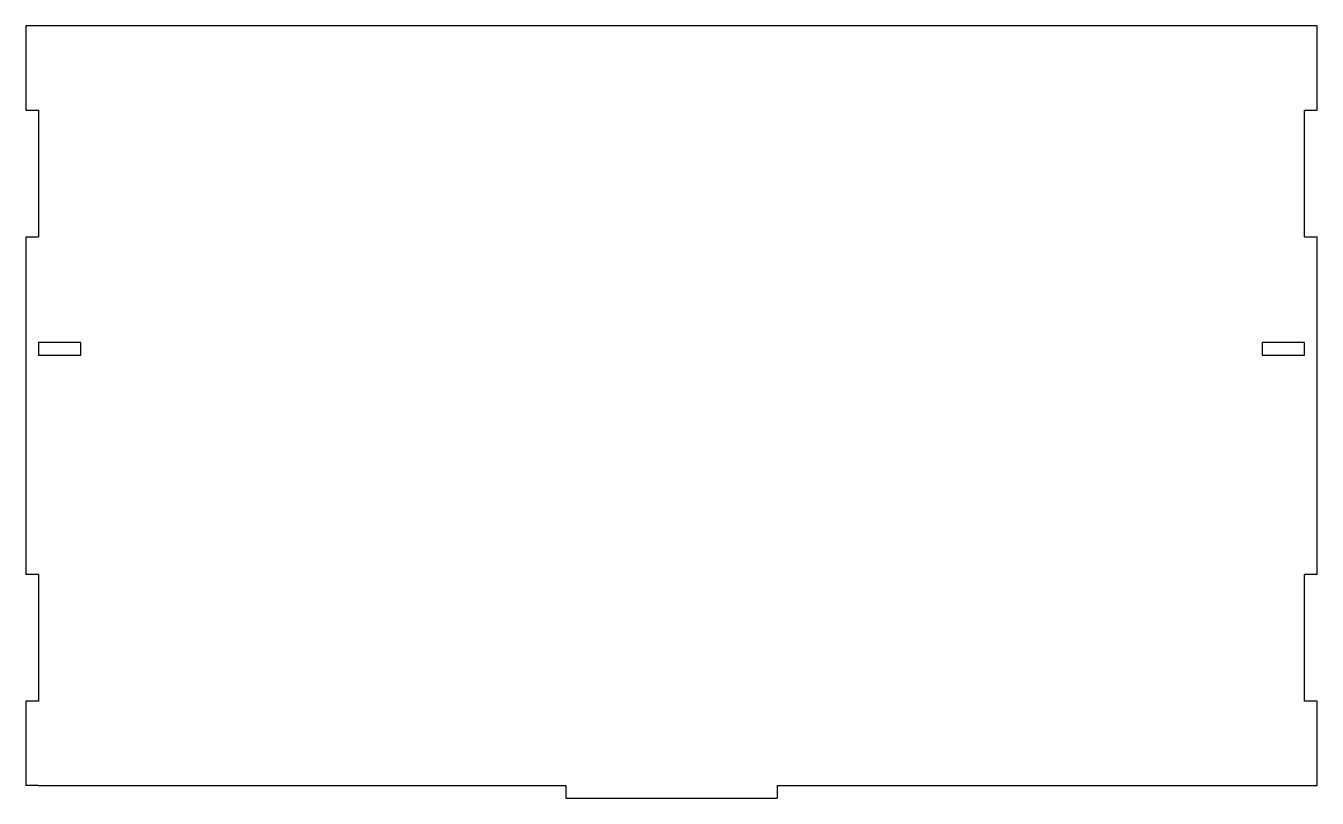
# Model space of a CAD drawing. Header units: millimetres. Extents: x 2 to 308, y -183 to 0.
import ezdxf

# ---------------------------------------------------------------- set-up
doc = ezdxf.new("R2010")
doc.units = ezdxf.units.MM
doc.layers.get('0').update_dxf_attribs({"lineweight": 25})

msp = doc.modelspace()

# ---------------------------------------------------------------- linework, layer by layer
for p, q in [((308, -20), (308, 0)), ((2, 0), (2, -20)), ((2, -20), (5, -20)), ((305, -20), (308, -20)), ((2, -50), (5, -50)), ((2, -50), (2, -130)), ((305, -50), (308, -50)), ((308, -130), (308, -50)), ((10, -75), (5, -75)), ((5, -75), (5, -78)), ((15, -75), (10, -75)), ((15, -78), (15, -75)), ((300, -75), (295, -75)), ((295, -75), (295, -78)), ((305, -75), (300, -75)), ((305, -78), (305, -75)), ((5, -78), (15, -78)), ((295, -78), (305, -78)), ((5, -130), (2, -130)), ((308, -130), (305, -130)), ((5, -160), (2, -160)), ((2, -160), (2, -180)), ((308, -160), (305, -160)), ((308, -180), (308, -160)), ((5, -180), (2, -180)), ((130, -180), (130, -183)), ((180, -180), (180, -183)), ((305, -180), (308, -180)), ((130, -183), (180, -183))]:
    msp.add_line(p, q)
at = {"flags": 128}
for points in [[(308, 0), (2, 0)], [(5, -20), (5, -50)], [(305, -50), (305, -20)], [(5, -130), (5, -160)], [(305, -160), (305, -130)], [(5, -180), (130, -180)], [(180, -180), (305, -180)]]:
    msp.add_lwpolyline(points, dxfattribs=at)

doc.saveas('drawing.dxf')
